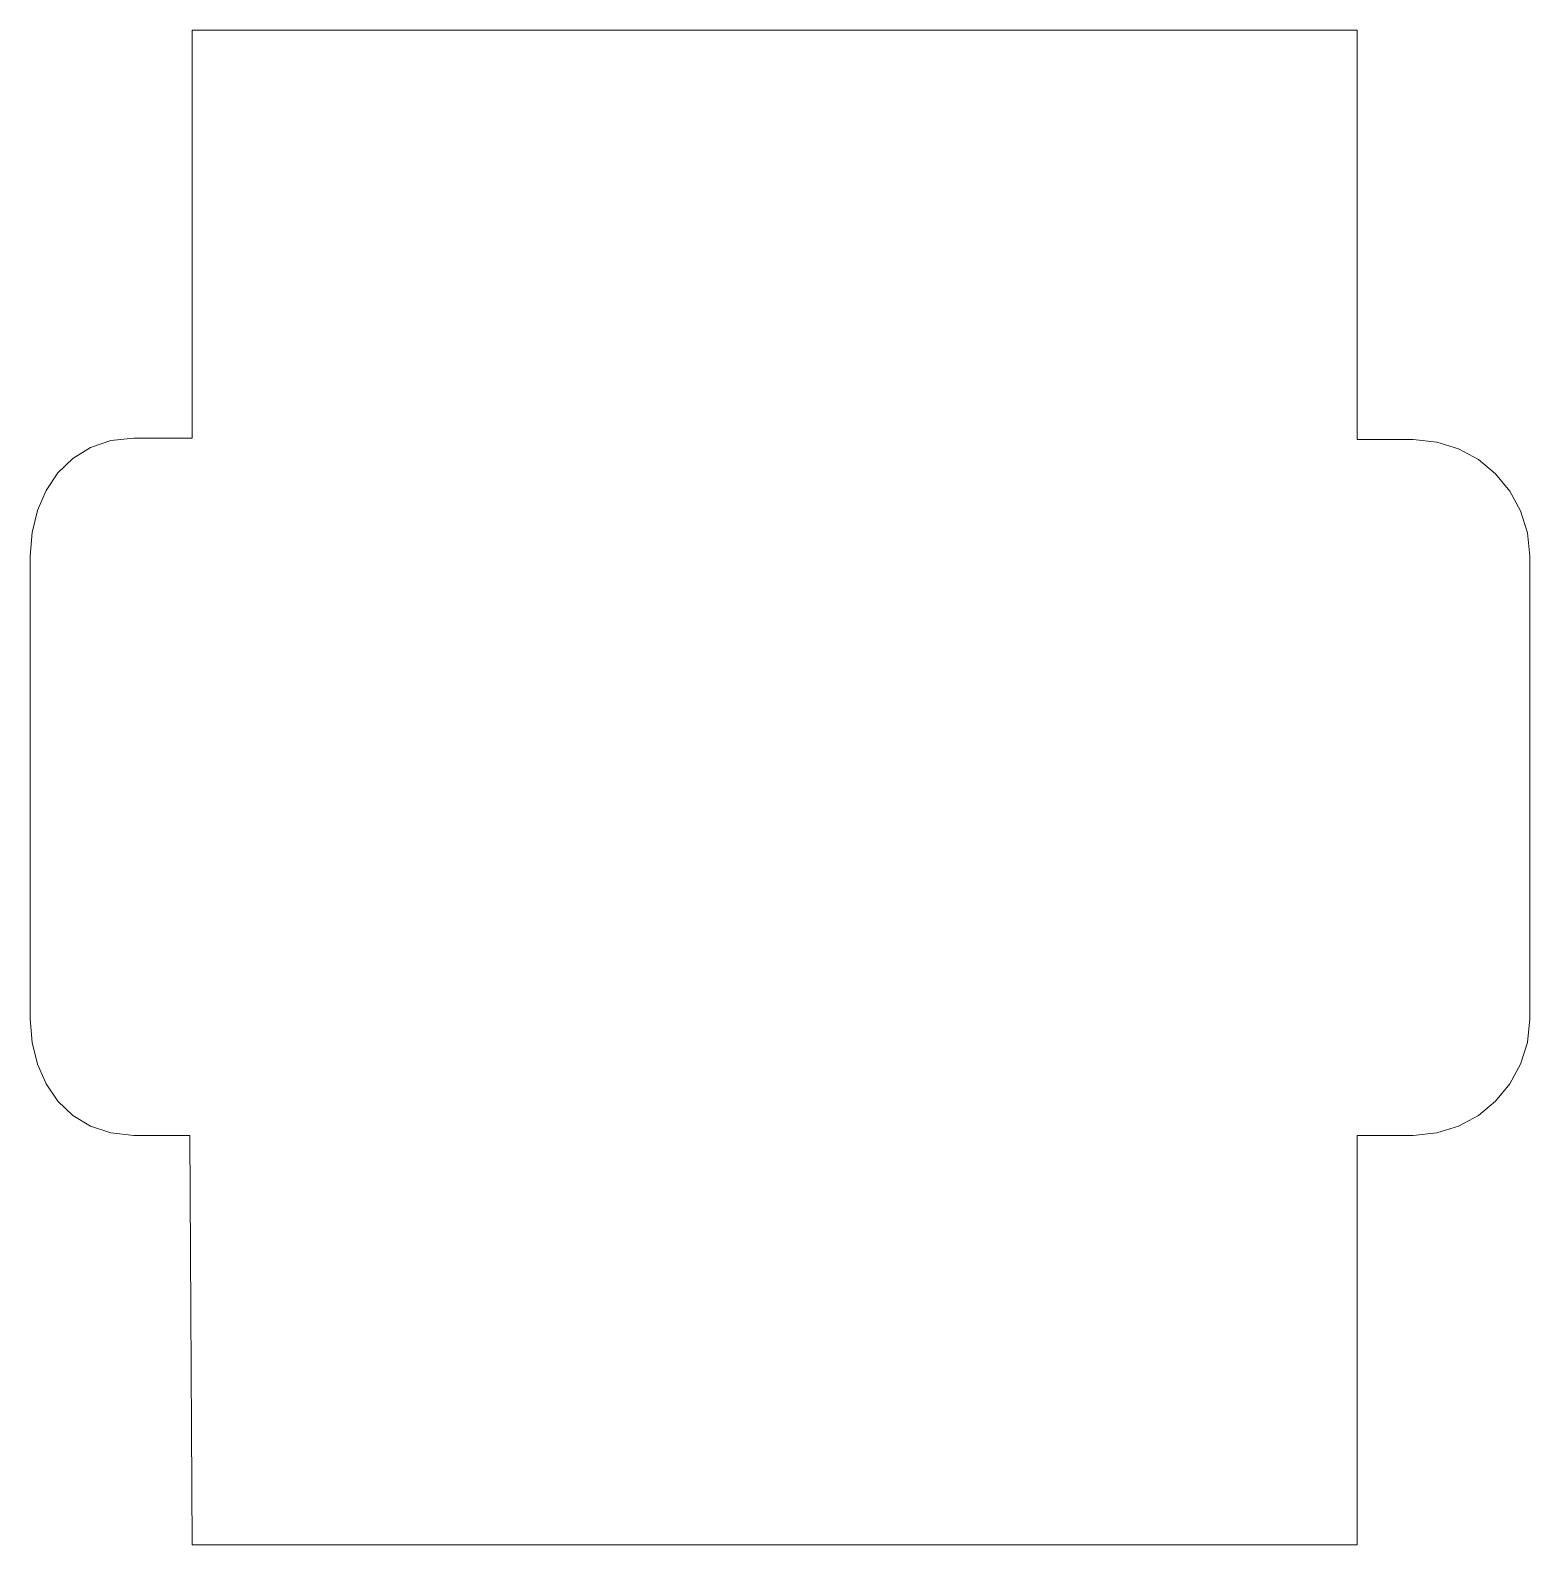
# Model space of a CAD drawing. Header units: millimetres. Extents: x -177 to 176, y -151 to 151.
# Drawn here: x 112.3 to 175.9, y -144 to -79.7 of the extents above; entities that cross this region are included whole.
import ezdxf

# ---------------------------------------------------------------- set-up
doc = ezdxf.new("R2010")
doc.units = ezdxf.units.MM
doc.header["$MEASUREMENT"] = 0
doc.layers.add('Camada 1', color=7, linetype='Continuous')

msp = doc.modelspace()

# ---------------------------------------------------------------- linework, layer by layer
at = {"layer": 'Camada 1', "color": 1, "lineweight": 9}
msp.add_open_spline([(119.1634, -97.0291), (119.1634, -97.0291), (119.1531, -79.7183), (119.1531, -79.7183), (119.1531, -79.7183), (119.1531, -79.7183), (168.6126, -79.7183), (168.6126, -79.7183), (168.6126, -79.7183), (168.6126, -79.7183), (168.6126, -97.0987), (168.6126, -97.0987), (168.6126, -97.0987), (168.6126, -97.0987), (170.9962, -97.0987), (170.9962, -97.0987), (170.9962, -97.0987), (170.9962, -97.0987), (171.9932, -97.1993), (171.9932, -97.1993), (171.9932, -97.1993), (171.9932, -97.1993), (172.9217, -97.4875), (172.9217, -97.4875), (172.9217, -97.4875), (172.9217, -97.4875), (173.7618, -97.9434), (173.7618, -97.9434), (173.7618, -97.9434), (173.7618, -97.9434), (174.4939, -98.5472), (174.4939, -98.5472), (174.4939, -98.5472), (174.4939, -98.5472), (175.0976, -99.2794), (175.0976, -99.2794), (175.0976, -99.2794), (175.0976, -99.2794), (175.5536, -100.1195), (175.5536, -100.1195), (175.5536, -100.1195), (175.5536, -100.1195), (175.8417, -101.048), (175.8417, -101.048), (175.8417, -101.048), (175.8417, -101.048), (175.9423, -102.0448), (175.9423, -102.0448), (175.9423, -102.0448), (175.9423, -102.0448), (175.9423, -121.6901), (175.9423, -121.6901), (175.9423, -121.6901), (175.9423, -121.6901), (175.8417, -122.6867), (175.8417, -122.6867), (175.8417, -122.6867), (175.8417, -122.6867), (175.5536, -123.6153), (175.5536, -123.6153), (175.5536, -123.6153), (175.5536, -123.6153), (175.0976, -124.4552), (175.0976, -124.4552), (175.0976, -124.4552), (175.0976, -124.4552), (174.4939, -125.1873), (174.4939, -125.1873), (174.4939, -125.1873), (174.4939, -125.1873), (173.7618, -125.7913), (173.7618, -125.7913), (173.7618, -125.7913), (173.7618, -125.7913), (172.9217, -126.2473), (172.9217, -126.2473), (172.9217, -126.2473), (172.9217, -126.2473), (171.9932, -126.5355), (171.9932, -126.5355), (171.9932, -126.5355), (171.9932, -126.5355), (170.9962, -126.636), (170.9962, -126.636), (170.9962, -126.636), (170.9962, -126.636), (168.6126, -126.636), (168.6126, -126.636), (168.6126, -126.636), (168.6126, -126.636), (168.6126, -144.0154), (168.6126, -144.0154), (168.6126, -144.0154), (168.6126, -144.0154), (119.1531, -144.0154), (119.1531, -144.0154), (119.1531, -144.0154), (119.1531, -144.0154), (119.0641, -126.636), (119.0641, -126.636), (119.0641, -126.636), (119.0641, -126.636), (116.6802, -126.636), (116.6802, -126.636), (116.6802, -126.636), (116.6802, -126.636), (115.707, -126.5355), (115.707, -126.5355), (115.707, -126.5355), (115.707, -126.5355), (114.8409, -126.2473), (114.8409, -126.2473), (114.8409, -126.2473), (114.8409, -126.2473), (114.0888, -125.7913), (114.0888, -125.7913), (114.0888, -125.7913), (114.0888, -125.7913), (113.4577, -125.1873), (113.4577, -125.1873), (113.4577, -125.1873), (113.4577, -125.1873), (112.9548, -124.4552), (112.9548, -124.4552), (112.9548, -124.4552), (112.9548, -124.4552), (112.5867, -123.6153), (112.5867, -123.6153), (112.5867, -123.6153), (112.5867, -123.6153), (112.3609, -122.6867), (112.3609, -122.6867), (112.3609, -122.6867), (112.3609, -122.6867), (112.2839, -121.6901), (112.2839, -121.6901), (112.2839, -121.6901), (112.2839, -121.6901), (112.2839, -102.0448), (112.2839, -102.0448), (112.2839, -102.0448), (112.2839, -102.0448), (112.3609, -101.045), (112.3609, -101.045), (112.3609, -101.045), (112.3609, -101.045), (112.5867, -100.1086), (112.5867, -100.1086), (112.5867, -100.1086), (112.5867, -100.1086), (112.9548, -99.2573), (112.9548, -99.2573), (112.9548, -99.2573), (112.9548, -99.2573), (113.4577, -98.5125), (113.4577, -98.5125), (113.4577, -98.5125), (113.4577, -98.5125), (114.0888, -97.8958), (114.0888, -97.8958), (114.0888, -97.8958), (114.0888, -97.8958), (114.8409, -97.4288), (114.8409, -97.4288), (114.8409, -97.4288), (114.8409, -97.4288), (115.707, -97.1325), (115.707, -97.1325), (115.707, -97.1325), (115.707, -97.1325), (116.6802, -97.0291), (116.6802, -97.0291), (116.6802, -97.0291), (116.6802, -97.0291), (119.1634, -97.0291), (119.1634, -97.0291), (119.1634, -97.0291), (119.1634, -97.0291), (119.1634, -97.0291), (119.1634, -97.0291)], degree=3, knots=[0, 0, 0, 0, 0.0217391, 0.0217391, 0.0217391, 0.0217391, 0.0434783, 0.0434783, 0.0434783, 0.0434783, 0.0652174, 0.0652174, 0.0652174, 0.0652174, 0.0869565, 0.0869565, 0.0869565, 0.0869565, 0.1086957, 0.1086957, 0.1086957, 0.1086957, 0.1304348, 0.1304348, 0.1304348, 0.1304348, 0.1521739, 0.1521739, 0.1521739, 0.1521739, 0.173913, 0.173913, 0.173913, 0.173913, 0.1956522, 0.1956522, 0.1956522, 0.1956522, 0.2173913, 0.2173913, 0.2173913, 0.2173913, 0.2391304, 0.2391304, 0.2391304, 0.2391304, 0.2608696, 0.2608696, 0.2608696, 0.2608696, 0.2826087, 0.2826087, 0.2826087, 0.2826087, 0.3043478, 0.3043478, 0.3043478, 0.3043478, 0.326087, 0.326087, 0.326087, 0.326087, 0.3478261, 0.3478261, 0.3478261, 0.3478261, 0.3695652, 0.3695652, 0.3695652, 0.3695652, 0.3913043, 0.3913043, 0.3913043, 0.3913043, 0.4130435, 0.4130435, 0.4130435, 0.4130435, 0.4347826, 0.4347826, 0.4347826, 0.4347826, 0.4565217, 0.4565217, 0.4565217, 0.4565217, 0.4782609, 0.4782609, 0.4782609, 0.4782609, 0.5, 0.5, 0.5, 0.5, 0.5217391, 0.5217391, 0.5217391, 0.5217391, 0.5434783, 0.5434783, 0.5434783, 0.5434783, 0.5652174, 0.5652174, 0.5652174, 0.5652174, 0.5869565, 0.5869565, 0.5869565, 0.5869565, 0.6086957, 0.6086957, 0.6086957, 0.6086957, 0.6304348, 0.6304348, 0.6304348, 0.6304348, 0.6521739, 0.6521739, 0.6521739, 0.6521739, 0.673913, 0.673913, 0.673913, 0.673913, 0.6956522, 0.6956522, 0.6956522, 0.6956522, 0.7173913, 0.7173913, 0.7173913, 0.7173913, 0.7391304, 0.7391304, 0.7391304, 0.7391304, 0.7608696, 0.7608696, 0.7608696, 0.7608696, 0.7826087, 0.7826087, 0.7826087, 0.7826087, 0.8043478, 0.8043478, 0.8043478, 0.8043478, 0.826087, 0.826087, 0.826087, 0.826087, 0.8478261, 0.8478261, 0.8478261, 0.8478261, 0.8695652, 0.8695652, 0.8695652, 0.8695652, 0.8913043, 0.8913043, 0.8913043, 0.8913043, 0.9130435, 0.9130435, 0.9130435, 0.9130435, 0.9347826, 0.9347826, 0.9347826, 0.9347826, 0.9565217, 0.9565217, 0.9565217, 0.9565217, 1, 1, 1, 1], dxfattribs=at)

doc.saveas('drawing.dxf')
